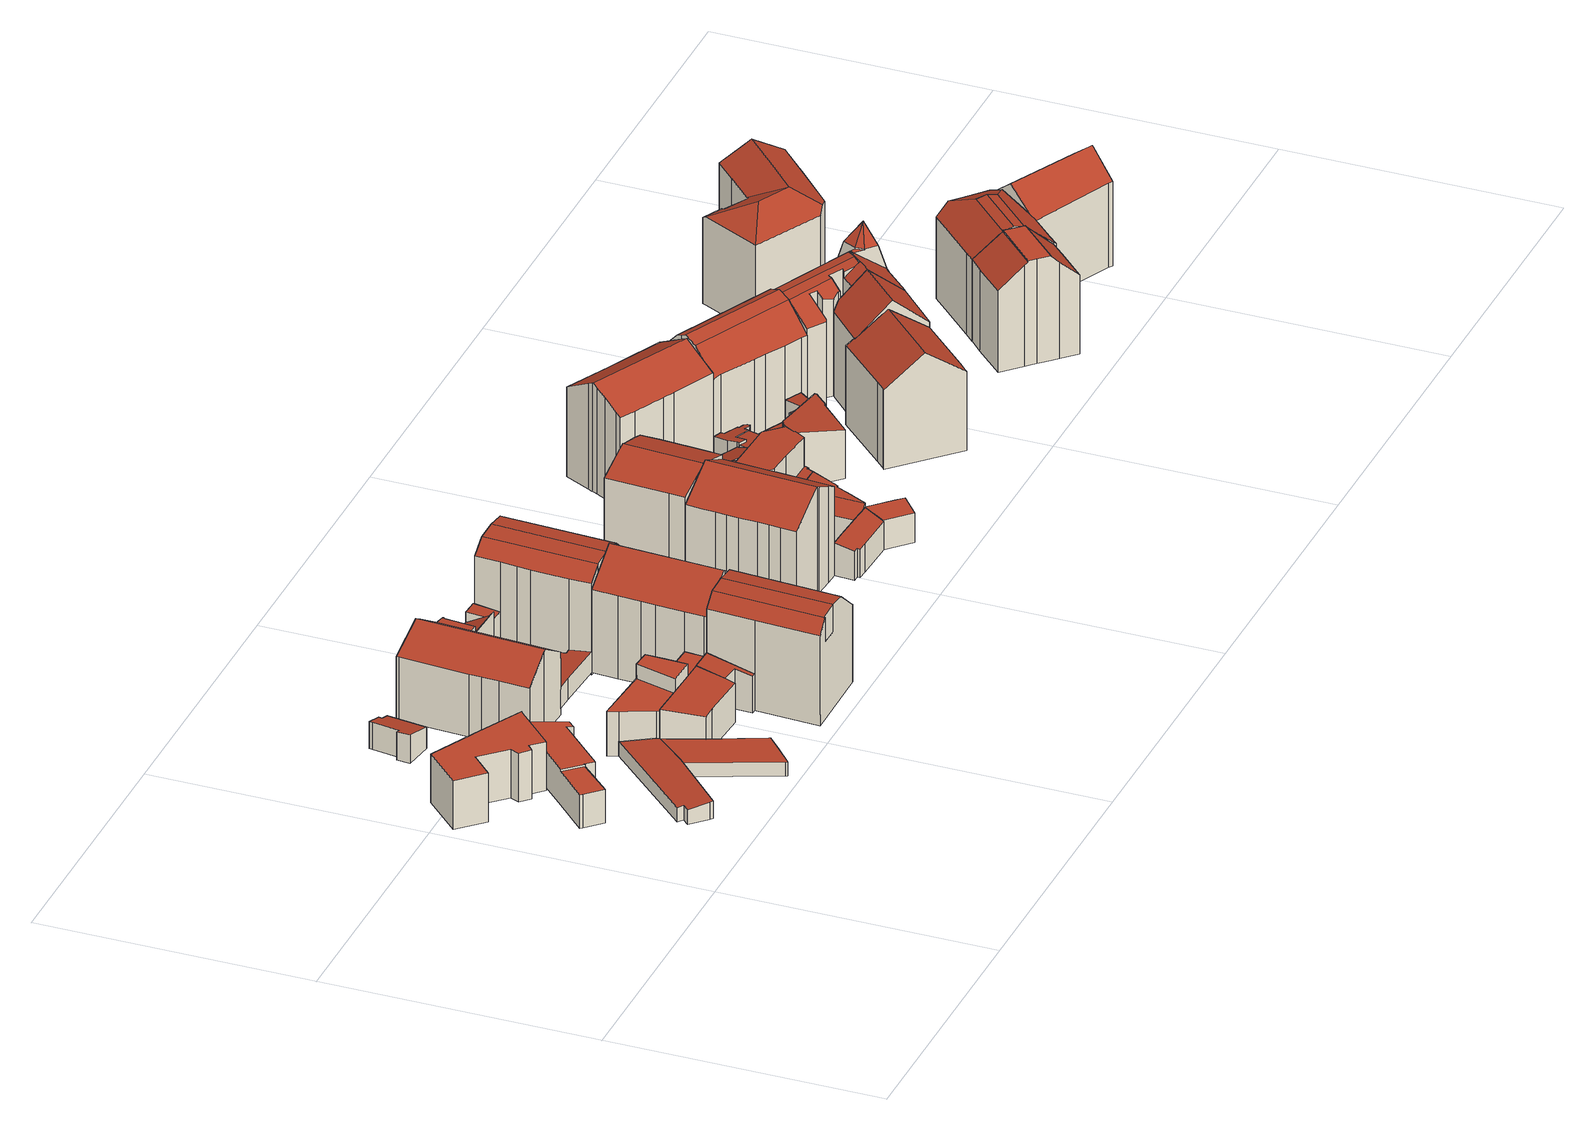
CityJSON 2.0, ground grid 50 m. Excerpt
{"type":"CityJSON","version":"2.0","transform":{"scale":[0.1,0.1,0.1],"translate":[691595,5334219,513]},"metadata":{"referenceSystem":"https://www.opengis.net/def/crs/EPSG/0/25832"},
"CityObjects":{
"building1":{"type":"Building","attributes":{"Gemeindeschluessel":"09162000","HoeheDach":"523.711","HoeheGrund":"514.410","Methode":"2000","NiedrigsteTraufeDesGebaeudes":"523.711","Geometrietyp2DReferenz":"3000","function":"31001_1000","roofType":"1000","measuredHeight":9.3,"storeysAboveGround":3},"geometry":[{"type":"MultiSurface","lod":"2","boundaries":[[[0,1,2,3]],[[4,5,6,7]],[[8,9,10,11]],[[12,13,14,6,5,10,9,15,16,2,1,17]],[[18,12,17,19]],[[19,0,3,20,21,8,11,4,7,22,23,18]],[[3,2,16,20]],[[19,17,1,0]],[[20,16,15,21]],[[11,10,5,4]],[[22,14,13,23]],[[23,13,12,18]],[[21,15,9,8]],[[7,6,14,22]]],"semantics":{"surfaces":[{"type":"WallSurface"},{"type":"RoofSurface"},{"type":"GroundSurface"}],"values":[0,0,0,1,0,2,0,0,0,0,0,0,0,0]}}]},
"building2":{"type":"Building","attributes":{"Gemeindeschluessel":"09162000","HoeheDach":"521.760","HoeheGrund":"514.980","Methode":"2000","NiedrigsteTraufeDesGebaeudes":"521.360","Geometrietyp2DReferenz":"3000","function":"31001_1000","roofType":"1000","measuredHeight":6.78,"storeysAboveGround":2},"geometry":[{"type":"MultiSurface","lod":"2","boundaries":[[[24,25,26,27,28,29]],[[30,31,32,33]],[[34,35,36,37]],[[35,38,39,28,27,26,40,41,42,43,44,32,31,36]],[[45,39,38,46]],[[42,41,40,47,48,49,50,43]],[[51,52,46,38,35,34,53]],[[47,40,26,25]],[[25,24,29,45,46,52,51,54,55,56,30,33,57,50,49,48,47]],[[54,58,59,55]],[[59,37,36,31,30,56,55]],[[58,53,34,37,59]],[[51,53,58,54]],[[29,28,39,45]],[[57,44,43,50]],[[33,32,44,57]]],"semantics":{"surfaces":[{"type":"WallSurface"},{"type":"RoofSurface"},{"type":"GroundSurface"}],"values":[0,0,0,1,0,0,0,0,2,0,0,1,0,0,0,0]}}]},
"building3":{"type":"Building","attributes":{"Gemeindeschluessel":"09162000","HoeheDach":"518.882","HoeheGrund":"515.400","Methode":"1000","NiedrigsteTraufeDesGebaeudes":"518.054","Geometrietyp2DReferenz":"3000","function":"31001_2000","roofType":"9999","measuredHeight":3.48},"geometry":[{"type":"MultiSurface","lod":"2","boundaries":[[[60,61,62,63]],[[64,65,66,67]],[[68,69,70,71]],[[72,73,64,67,60,63,70,69,74]],[[72,74,75,76]],[[62,71,70,63]],[[75,74,69,68]],[[66,61,60,67]],[[73,72,76,77]],[[73,77,65,64]],[[65,77,76,75,68,71,62,61,66]]],"semantics":{"surfaces":[{"type":"WallSurface"},{"type":"GroundSurface"},{"type":"RoofSurface"}],"values":[0,0,0,1,0,0,0,0,0,0,2]}}]},
"building4":{"type":"Building","attributes":{"Gemeindeschluessel":"09162000","HoeheDach":"518.726","HoeheGrund":"515.420","Methode":"2000","NiedrigsteTraufeDesGebaeudes":"518.132","Geometrietyp2DReferenz":"3000","function":"31001_2000","roofType":"1000","measuredHeight":3.31},"geometry":[{"type":"MultiSurface","lod":"2","boundaries":[[[78,79,80,81,82,83]],[[84,83,82,81,85,86,87,88]],[[79,78,89,72,74,90,91,80]],[[78,83,84,89]],[[74,87,86,90]],[[89,84,88,72]],[[72,88,87,74]],[[85,81,80,91,90,86]]],"semantics":{"surfaces":[{"type":"WallSurface"},{"type":"RoofSurface"},{"type":"GroundSurface"}],"values":[0,1,2,0,0,0,0,0]}}]},
"building5":{"type":"Building","attributes":{"Gemeindeschluessel":"09162000","HoeheDach":"518.590","HoeheGrund":"515.420","Methode":"2000","NiedrigsteTraufeDesGebaeudes":"518.590","Geometrietyp2DReferenz":"3000","function":"31001_2000","roofType":"1000","measuredHeight":3.17},"geometry":[{"type":"MultiSurface","lod":"2","boundaries":[[[92,93,94,95]],[[95,94,96,97]],[[98,99,93,92]],[[98,92,95,97]],[[96,94,93,99]],[[97,96,99,98]]],"semantics":{"surfaces":[{"type":"WallSurface"},{"type":"GroundSurface"},{"type":"RoofSurface"}],"values":[0,0,0,1,2,0]}}]},
"building6":{"type":"Building","attributes":{"Gemeindeschluessel":"09162000","HoeheDach":"519.212","HoeheGrund":"513.820","Methode":"1000","NiedrigsteTraufeDesGebaeudes":"517.939","Geometrietyp2DReferenz":"3000","function":"31001_2000","roofType":"2100","measuredHeight":5.39,"storeysAboveGround":1},"geometry":[{"type":"MultiSurface","lod":"2","boundaries":[[[100,101,102,103,104,105,106,107,108]],[[107,109,110,108]],[[104,111,112,105]],[[102,113,114,103]],[[100,115,116,101]],[[106,117,109,107]],[[103,114,111,104]],[[105,112,117,106]],[[110,109,117,112,111,114,113,116,115]],[[108,110,115,100]],[[101,116,113,102]]],"semantics":{"surfaces":[{"type":"GroundSurface"},{"type":"WallSurface"},{"type":"RoofSurface"}],"values":[0,1,1,1,1,1,1,1,2,1,1]}}]},
"building7":{"type":"Building","attributes":{"Gemeindeschluessel":"09162000","HoeheDach":"524.291","HoeheGrund":"515.440","Methode":"1000","NiedrigsteTraufeDesGebaeudes":"522.936","Geometrietyp2DReferenz":"3000","function":"31001_1000","roofType":"2100","measuredHeight":8.85,"storeysAboveGround":2},"geometry":[{"type":"MultiSurface","lod":"2","boundaries":[[[90,118,119,74]],[[118,120,121,122,123,124,119]],[[125,122,121,126]],[[126,121,120,127]],[[128,124,123,129]],[[129,123,122,125]],[[74,128,129,125,126,127,90]],[[74,119,124,128]],[[127,120,118,90]]],"semantics":{"surfaces":[{"type":"WallSurface"},{"type":"RoofSurface"},{"type":"GroundSurface"}],"values":[0,1,0,0,0,0,2,0,0]}}]},
"building8":{"type":"Building","attributes":{"Gemeindeschluessel":"09162000","HoeheDach":"526.670","HoeheGrund":"515.390","Methode":"2000","NiedrigsteTraufeDesGebaeudes":"523.570","Geometrietyp2DReferenz":"3000","function":"31001_1000","roofType":"1000","measuredHeight":11.28,"storeysAboveGround":2},"geometry":[{"type":"MultiSurface","lod":"2","boundaries":[[[130,131,132,133]],[[134,135,136,137,138,139]],[[140,141,138,137]],[[134,139,131,142]],[[132,131,139,138,141]],[[143,144,145,146]],[[74,128,133,132,141,140,147]],[[146,145,148,149]],[[150,151,147,140,137,136]],[[149,148,152,129]],[[70,150,136,135]],[[143,142,131,130,144]],[[69,151,150,70]],[[129,152,133,128]],[[152,148,145,144,130,133]],[[74,147,151,69]],[[74,69,70,135,134,142,143,146,149,129,128]]],"semantics":{"surfaces":[{"type":"WallSurface"},{"type":"RoofSurface"},{"type":"GroundSurface"}],"values":[0,0,0,0,1,0,0,0,1,0,0,0,0,0,1,0,2]}}]},
"building9":{"type":"Building","attributes":{"Gemeindeschluessel":"09162000","HoeheDach":"530.210","HoeheGrund":"514.211","Methode":"2000","NiedrigsteTraufeDesGebaeudes":"525.043","Geometrietyp2DReferenz":"3000","function":"31001_1000","roofType":"3100","measuredHeight":16,"storeysAboveGround":4},"geometry":[{"type":"MultiSurface","lod":"2","boundaries":[[[153,154,155,156]],[[157,158,159,160]],[[161,162,163,164,165]],[[166,164,163,167,159,158,168,169,170]],[[171,172,173,174]],[[175,176,172,171]],[[177,161,165,178,179,180]],[[160,159,167,181]],[[174,173,182,183]],[[156,155,184,185]],[[177,180,186,187]],[[188,189,154,153]],[[187,186,189,188]],[[190,168,158,157]],[[166,191,178,165,164]],[[181,167,163,162]],[[183,182,192,193]],[[179,178,191,194]],[[195,196,176,175]],[[168,190,197,169]],[[190,157,160,181,162,161,177,187,188,153,156,185,195,175,171,174,183,193,198,197]],[[193,192,194,191,166,170,198]],[[198,170,169,197]],[[185,184,196,195]],[[192,182,173,172,176,196,184,155,154,189,186,180,179,194]]],"semantics":{"surfaces":[{"type":"WallSurface"},{"type":"RoofSurface"},{"type":"GroundSurface"}],"values":[0,0,0,1,0,0,0,0,0,0,0,0,0,0,1,0,0,0,0,0,2,0,0,0,1]}}]},
"building10":{"type":"Building","attributes":{"Gemeindeschluessel":"09162000","HoeheDach":"524.390","HoeheGrund":"515.460","Methode":"1000","NiedrigsteTraufeDesGebaeudes":"522.508","Geometrietyp2DReferenz":"3000","function":"31001_2000","roofType":"2100","measuredHeight":8.93,"storeysAboveGround":1},"geometry":[{"type":"MultiSurface","lod":"2","boundaries":[[[199,200,201,202]],[[203,204,205,206]],[[207,208,209,210,122,211]],[[212,199,202,208,207,211,203,206]],[[213,200,199,212,206,205]],[[211,122,204,203]],[[202,201,209,208]],[[210,209,201,200,213,205,204,122]]],"semantics":{"surfaces":[{"type":"WallSurface"},{"type":"GroundSurface"},{"type":"RoofSurface"}],"values":[0,0,0,1,0,0,0,2]}}]},
"building11":{"type":"Building","attributes":{"Gemeindeschluessel":"09162000","HoeheDach":"519.353","HoeheGrund":"515.391","Methode":"2000","NiedrigsteTraufeDesGebaeudes":"518.610","Geometrietyp2DReferenz":"3000","function":"31001_2000","roofType":"1000","measuredHeight":3.96},"geometry":[{"type":"MultiSurface","lod":"2","boundaries":[[[214,215,216,217]],[[218,219,220,221]],[[222,223,215,214]],[[224,225,219,218]],[[221,222,214,217,226,227,224,218]],[[223,220,219,225,228,229,216,215]],[[221,220,223,222]],[[217,216,229,226]],[[226,229,228,227]],[[227,228,225,224]]],"semantics":{"surfaces":[{"type":"WallSurface"},{"type":"GroundSurface"},{"type":"RoofSurface"}],"values":[0,0,0,0,1,2,0,0,0,0]}}]},
"building12":{"type":"Building","attributes":{"Gemeindeschluessel":"09162000","HoeheDach":"535.406","HoeheGrund":"515.540","Methode":"2000","NiedrigsteTraufeDesGebaeudes":"530.200","Geometrietyp2DReferenz":"3000","function":"31001_1000","roofType":"3100","measuredHeight":19.87,"storeysAboveGround":4},"geometry":[{"type":"MultiSurface","lod":"2","boundaries":[[[199,230,231,206]],[[232,233,234,235]],[[236,237,238,234,233,239,240,241]],[[242,243,244,245,246]],[[247,246,248,249]],[[241,240,250,243,242]],[[251,247,249]],[[252,238,237,253]],[[230,199,254,255]],[[235,234,238,252]],[[230,255,248,246,245,231]],[[256,236,241,242,251,249,248,255,254]],[[253,237,236,256]],[[251,242,246,247]],[[199,206,257,258,259,232,235,252,253,256,254]],[[257,206,231,245,244]],[[259,258,250,240,239]],[[259,239,233,232]],[[258,257,244,243,250]]],"semantics":{"surfaces":[{"type":"WallSurface"},{"type":"RoofSurface"},{"type":"GroundSurface"}],"values":[0,0,1,1,0,1,1,0,0,0,1,0,0,0,2,0,0,0,0]}}]},
"building13":{"type":"Building","attributes":{"Gemeindeschluessel":"09162000","HoeheDach":"524.283","HoeheGrund":"514.968","Methode":"2000","NiedrigsteTraufeDesGebaeudes":"521.035","Geometrietyp2DReferenz":"3000","function":"31001_2000","roofType":"2100","measuredHeight":9.31,"storeysAboveGround":2},"geometry":[{"type":"MultiSurface","lod":"2","boundaries":[[[260,261,262,263,264]],[[265,260,264,266]],[[267,268,263,262]],[[261,269,267,262]],[[268,266,264,263]],[[267,269,265,266,268]],[[265,269,261,260]]],"semantics":{"surfaces":[{"type":"WallSurface"},{"type":"RoofSurface"},{"type":"GroundSurface"}],"values":[0,1,0,2,1,0,0]}}]},
"building14":{"type":"Building","attributes":{"Gemeindeschluessel":"09162000","HoeheDach":"536.160","HoeheGrund":"515.355","Methode":"2000","NiedrigsteTraufeDesGebaeudes":"530.592","Geometrietyp2DReferenz":"3000","function":"31001_2000","roofType":"3100","measuredHeight":20.8,"storeysAboveGround":4},"geometry":[{"type":"MultiSurface","lod":"2","boundaries":[[[270,271,272,149]],[[273,274,275,276]],[[277,278,274,273]],[[279,280,276,275]],[[222,281,282,283]],[[149,272,284,146]],[[285,286,287,288]],[[278,277,289,290]],[[278,290,291,292,293,270,149,146,143,285,288,294,222,283,279,275,274]],[[291,295,296,292]],[[270,293,297,298,271]],[[146,284,299,143]],[[279,283,282,300,280]],[[288,287,301,294]],[[143,299,286,285]],[[290,289,295,291]],[[271,298,300,282,281,301,287,286,299,284,272]],[[294,301,281,222]],[[292,296,297,293]],[[273,276,280,300,298,297,296,295,289,277]]],"semantics":{"surfaces":[{"type":"WallSurface"},{"type":"GroundSurface"},{"type":"RoofSurface"}],"values":[0,0,0,0,0,0,0,0,1,0,0,0,0,0,0,0,2,0,0,2]}}]},
"building15":{"type":"Building","attributes":{"Gemeindeschluessel":"09162000","HoeheDach":"523.308","HoeheGrund":"514.928","Methode":"2000","NiedrigsteTraufeDesGebaeudes":"522.860","Geometrietyp2DReferenz":"3000","function":"31001_2000","roofType":"1000","measuredHeight":8.38,"storeysAboveGround":3},"geometry":[{"type":"MultiSurface","lod":"2","boundaries":[[[302,303,304,305]],[[306,307,308,309]],[[310,311,309,308]],[[305,304,312,313]],[[311,312,304,303,306,309]],[[307,306,303,302]],[[311,310,313,312]],[[313,310,308,307,302,305]]],"semantics":{"surfaces":[{"type":"WallSurface"},{"type":"RoofSurface"},{"type":"GroundSurface"}],"values":[0,0,0,0,1,0,0,2]}}]},
"building16":{"type":"Building","attributes":{"Gemeindeschluessel":"09162000","HoeheDach":"535.030","HoeheGrund":"514.934","Methode":"2000","NiedrigsteTraufeDesGebaeudes":"529.918","Geometrietyp2DReferenz":"3000","function":"31001_2000","roofType":"3100","measuredHeight":20.1,"storeysAboveGround":5},"geometry":[{"type":"MultiSurface","lod":"2","boundaries":[[[314,315,316,317]],[[307,318,319,308]],[[320,321,318,307]],[[322,323,321,320]],[[324,325,326,327]],[[326,325,328,329,330,331]],[[308,319,332,333]],[[334,335,333,332,336,330,329]],[[324,317,316,328,325]],[[337,338,339,340,336,332,319,318,321,323]],[[341,337,323,322]],[[342,327,326,331,340,339]],[[343,344,335,334]],[[343,334,329,328,316,315]],[[344,343,315,314]],[[342,339,338,345]],[[331,330,336,340]],[[344,314,317,324,327,342,345,341,322,320,307,308,333,335]],[[337,341,345,338]]],"semantics":{"surfaces":[{"type":"WallSurface"},{"type":"RoofSurface"},{"type":"GroundSurface"}],"values":[0,0,0,0,0,1,0,0,0,1,0,0,0,1,0,0,1,2,0]}}]},
"building17":{"type":"Building","attributes":{"Gemeindeschluessel":"09162000","HoeheDach":"536.204","HoeheGrund":"515.360","Methode":"2000","NiedrigsteTraufeDesGebaeudes":"532.032","Geometrietyp2DReferenz":"3000","function":"31001_1000","roofType":"3100","measuredHeight":20.84,"storeysAboveGround":4},"geometry":[{"type":"MultiSurface","lod":"2","boundaries":[[[346,347,348,349,350,351]],[[352,353,354,355,356,357]],[[358,359,360,361]],[[361,360,354,353]],[[362,363,364,365]],[[360,359,364,363,366,367,347,346,354]],[[357,356,368,369]],[[369,368,370,371]],[[365,364,359,358]],[[372,373,351,350,374,375]],[[348,347,367,376]],[[355,354,346,351,373,372,377,378,379,370,368,356]],[[380,379,378,381]],[[371,370,379,380]],[[381,378,377,382]],[[382,377,372,375]],[[376,367,366,383]],[[376,383,362,365,358,361,353,352,357,369,371,380,381,382,375,374,350,349,348]],[[383,366,363,362]]],"semantics":{"surfaces":[{"type":"WallSurface"},{"type":"RoofSurface"},{"type":"GroundSurface"}],"values":[0,0,0,0,0,1,0,0,0,0,0,1,0,0,0,0,0,2,0]}}]},
"building18":{"type":"Building","attributes":{"Gemeindeschluessel":"09162000","HoeheDach":"535.753","HoeheGrund":"515.260","Methode":"1000","NiedrigsteTraufeDesGebaeudes":"533.366","Geometrietyp2DReferenz":"3000","function":"31001_9998","roofType":"3100","measuredHeight":20.49,"storeysAboveGround":4},"geometry":[{"type":"MultiSurface","lod":"2","boundaries":[[[384,385,386,387]],[[388,389,390,391]],[[392,393,394,395,396,388,391,397,398,399,384,387,400]],[[391,390,401,397]],[[400,402,403,392]],[[396,395,394,404,405,406,389,388]],[[392,403,407,393]],[[394,393,407,404]],[[406,408,409,401,390,389]],[[397,401,409,398]],[[405,404,407,403,402,386,385,408,406]],[[408,385,384,399,398,409]],[[387,386,402,400]]],"semantics":{"surfaces":[{"type":"WallSurface"},{"type":"GroundSurface"},{"type":"RoofSurface"}],"values":[0,0,1,0,0,0,0,0,2,0,2,0,0]}}]},
"building19":{"type":"Building","attributes":{"Gemeindeschluessel":"09162000","HoeheDach":"521.712","HoeheGrund":"515.530","Methode":"1000","NiedrigsteTraufeDesGebaeudes":"520.892","Geometrietyp2DReferenz":"3000","function":"31001_2000","roofType":"2100","measuredHeight":6.18,"storeysAboveGround":1},"geometry":[{"type":"MultiSurface","lod":"2","boundaries":[[[410,411,412,413]],[[414,415,416,417]],[[418,419,420,421]],[[422,423,424,425]],[[426,427,423,422]],[[414,417,428,418,421,410,413,426,422,425]],[[413,412,427,426]],[[421,420,411,410]],[[424,423,427,412,411,420,419,429,416,415]],[[428,429,419,418]],[[425,424,415,414]],[[417,416,429,428]]],"semantics":{"surfaces":[{"type":"WallSurface"},{"type":"GroundSurface"},{"type":"RoofSurface"}],"values":[0,0,0,0,0,1,0,0,2,0,0,0]}}]},
"building20":{"type":"Building","attributes":{"Gemeindeschluessel":"09162000","HoeheDach":"518.990","HoeheGrund":"515.180","Methode":"3100","NiedrigsteTraufeDesGebaeudes":"518.990","Geometrietyp2DReferenz":"3000","function":"31001_2000","roofType":"1000","measuredHeight":3.81},"geometry":[{"type":"MultiSurface","lod":"2","boundaries":[[[430,431,432,433]],[[434,435,431,430]],[[431,435,436,432]],[[434,430,433,437]],[[433,432,436,437]],[[435,434,437,436]]],"semantics":{"surfaces":[{"type":"WallSurface"},{"type":"RoofSurface"},{"type":"GroundSurface"}],"values":[0,1,0,0,2,0]}}]},
"building21":{"type":"Building","attributes":{"Gemeindeschluessel":"09162000","HoeheDach":"521.797","HoeheGrund":"515.380","Methode":"1000","NiedrigsteTraufeDesGebaeudes":"520.974","Geometrietyp2DReferenz":"3000","function":"31001_2000","roofType":"2100","measuredHeight":6.42},"geometry":[{"type":"MultiSurface","lod":"2","boundaries":[[[438,439,440,441,442,411]],[[443,444,439,438,411,445]],[[411,442,446,445]],[[446,442,441,447]],[[444,443,445,446,447,448]],[[447,441,440,448]],[[448,440,439,444]]],"semantics":{"surfaces":[{"type":"RoofSurface"},{"type":"WallSurface"},{"type":"GroundSurface"}],"values":[0,1,1,1,2,1,1]}}]},
"building22":{"type":"Building","attributes":{"Gemeindeschluessel":"09162000","HoeheDach":"517.744","HoeheGrund":"515.190","Methode":"2000","NiedrigsteTraufeDesGebaeudes":"517.744","Geometrietyp2DReferenz":"3000","function":"31001_2000","roofType":"1000","measuredHeight":2.55},"geometry":[{"type":"MultiSurface","lod":"2","boundaries":[[[449,450,451,452]],[[450,453,454,451]],[[455,453,450,449]],[[456,454,453,455]],[[452,456,455,449]],[[452,451,454,456]]],"semantics":{"surfaces":[{"type":"WallSurface"},{"type":"RoofSurface"},{"type":"GroundSurface"}],"values":[0,1,0,0,2,0]}}]},
"building23":{"type":"Building","attributes":{"Gemeindeschluessel":"09162000","HoeheDach":"529.245","HoeheGrund":"515.482","Methode":"2000","NiedrigsteTraufeDesGebaeudes":"522.750","Geometrietyp2DReferenz":"3000","function":"31001_1000","roofType":"1000","measuredHeight":13.76,"storeysAboveGround":6},"geometry":[{"type":"MultiSurface","lod":"2","boundaries":[[[457,458,459,460,461,462,463,464,465,466,467,468]],[[469,459,458,470]],[[471,465,464,472]],[[473,461,460,474]],[[474,475,476,477,478,473]],[[479,477,476,480]],[[457,481,470,458]],[[482,483,462,461,473,478]],[[484,467,466,485]],[[486,463,462,483]],[[482,478,477,479]],[[480,476,475,487]],[[485,466,465,471]],[[488,468,467,484]],[[469,487,475,474,460,459]],[[469,470,481,488,484,485,471,472,486,483,482,479,480,487]],[[468,488,481,457]],[[472,464,463,486]]],"semantics":{"surfaces":[{"type":"RoofSurface"},{"type":"WallSurface"},{"type":"GroundSurface"}],"values":[0,1,1,1,0,1,1,1,1,1,1,1,1,1,1,2,1,1]}}]},
"building24":{"type":"Building","attributes":{"Gemeindeschluessel":"09162000","HoeheDach":"523.046","HoeheGrund":"515.442","Methode":"2000","NiedrigsteTraufeDesGebaeudes":"520.138","Geometrietyp2DReferenz":"3000","function":"31001_2000","roofType":"1000","measuredHeight":7.6},"geometry":[{"type":"MultiSurface","lod":"2","boundaries":[[[489,490,491,492]],[[493,494,495,496,497,498,499,500]],[[501,446,494,493,502]],[[503,498,497,504]],[[505,506,507,508]],[[504,497,496,509]],[[510,511,500,499]],[[503,504,509,512,446,501,513,514,515,489,492,505,508]],[[490,489,515,516]],[[494,446,512,495]],[[501,502,517,513]],[[492,491,506,505]],[[518,514,513,517]],[[493,500,511,518,517,502]],[[490,516,510,499,507,506,491]],[[509,496,495,512]],[[515,514,518,511,510,516]],[[499,498,503,508,507]]],"semantics":{"surfaces":[{"type":"WallSurface"},{"type":"RoofSurface"},{"type":"GroundSurface"}],"values":[0,1,0,0,0,0,0,2,0,0,0,0,0,1,1,0,0,0]}}]},
"building25":{"type":"Building","attributes":{"Gemeindeschluessel":"09162000","HoeheDach":"519.928","HoeheGrund":"515.160","Methode":"1000","NiedrigsteTraufeDesGebaeudes":"519.373","Geometrietyp2DReferenz":"3000","function":"31001_2000","roofType":"1000","measuredHeight":4.77},"geometry":[{"type":"MultiSurface","lod":"2","boundaries":[[[519,520,521,522,523,524,525,526,527,528]],[[519,529,530,520]],[[528,531,529,519]],[[522,532,533,523]],[[531,534,535,536,537,533,532,538,530,529]],[[524,537,536,525]],[[527,534,531,528]],[[520,530,538,521]],[[523,533,537,524]],[[526,535,534,527]],[[525,536,535,526]],[[521,538,532,522]]],"semantics":{"surfaces":[{"type":"GroundSurface"},{"type":"WallSurface"},{"type":"RoofSurface"}],"values":[0,1,1,1,2,1,1,1,1,1,1,1]}}]},
"building26":{"type":"Building","attributes":{"Gemeindeschluessel":"09162000","HoeheDach":"524.482","HoeheGrund":"515.299","Methode":"2000","NiedrigsteTraufeDesGebaeudes":"522.847","Geometrietyp2DReferenz":"3000","function":"31001_9998","roofType":"3100","measuredHeight":9.18,"storeysAboveGround":2},"geometry":[{"type":"MultiSurface","lod":"2","boundaries":[[[539,540,541,542,543,544]],[[539,545,546,540]],[[542,547,548,543]],[[549,550,548,547,551,552]],[[549,552,546,545]],[[543,548,550,544]],[[541,551,547,542]],[[549,545,539,544,550]],[[551,541,540,546,552]]],"semantics":{"surfaces":[{"type":"GroundSurface"},{"type":"WallSurface"},{"type":"RoofSurface"}],"values":[0,1,1,2,2,1,1,1,1]}}]},
"building27":{"type":"Building","attributes":{"Gemeindeschluessel":"09162000","HoeheDach":"524.228","HoeheGrund":"515.280","Methode":"2000","NiedrigsteTraufeDesGebaeudes":"520.142","Geometrietyp2DReferenz":"3000","function":"31001_2000","roofType":"2100","measuredHeight":8.95},"geometry":[{"type":"MultiSurface","lod":"2","boundaries":[[[553,554,555,543]],[[556,557,558,559]],[[540,560,561,562]],[[563,564,565,566]],[[567,568,569,570]],[[542,571,572,541]],[[566,553,543,542,541,540,562,567,570,573,556,559,574,563]],[[570,569,575,573]],[[559,558,576,574]],[[562,561,568,567]],[[554,565,564,576,558,557,575,569,568,561,560,572,571,555]],[[574,576,564,563]],[[566,565,554,553]],[[543,555,571,542]],[[573,575,557,556]],[[541,572,560,540]]],"semantics":{"surfaces":[{"type":"WallSurface"},{"type":"GroundSurface"},{"type":"RoofSurface"}],"values":[0,0,0,0,0,0,1,0,0,0,2,0,0,0,0,0]}}]},
"building28":{"type":"Building","attributes":{"Gemeindeschluessel":"09162000","HoeheDach":"535.962","HoeheGrund":"515.090","Methode":"1000","NiedrigsteTraufeDesGebaeudes":"532.199","Geometrietyp2DReferenz":"3000","function":"31001_1000","roofType":"3100","measuredHeight":20.87,"storeysAboveGround":4},"geometry":[{"type":"MultiSurface","lod":"2","boundaries":[[[577,578,579,580]],[[581,582,583,584,585,586,587,588]],[[589,590,591,592]],[[592,591,593,594]],[[580,579,595,596]],[[597,598,590,589]],[[588,587,599,600,595,579,578,601,602]],[[583,582,603,604]],[[596,595,600,605]],[[604,603,606,607]],[[608,599,587,586]],[[609,601,578,577]],[[605,600,599,608]],[[610,611,606,603,582,581,588,602,593,591,590,598]],[[586,585,584,583,604,607,612,613,597,589,592,594,614,609,577,580,596,605,608]],[[613,610,598,597]],[[607,606,611,612]],[[593,602,601,609,614,594]],[[612,611,610,613]]],"semantics":{"surfaces":[{"type":"WallSurface"},{"type":"RoofSurface"},{"type":"GroundSurface"}],"values":[0,0,0,0,0,0,1,0,0,0,0,0,0,1,2,0,0,0,0]}}]},
"building29":{"type":"Building","attributes":{"Gemeindeschluessel":"09162000","HoeheDach":"525.950","HoeheGrund":"515.043","Methode":"2000","NiedrigsteTraufeDesGebaeudes":"518.260","Geometrietyp2DReferenz":"3000","function":"31001_1000","roofType":"1000","measuredHeight":10.91,"storeysAboveGround":2},"geometry":[{"type":"MultiSurface","lod":"2","boundaries":[[[615,616,617,618]],[[619,620,621,622,623,624,625,626,627,628,629,630,631,632,633,634,635,636,637,638]],[[631,639,640,632]],[[620,641,642,621]],[[637,643,644,638]],[[632,640,645,633]],[[635,646,647,636]],[[628,627,648,649]],[[623,622,650,651]],[[623,651,652,624]],[[642,641,653,617,616,654,645,640,639,655,656]],[[622,621,642,656,657,650]],[[627,626,658,648]],[[619,653,641,620]],[[633,645,654,634]],[[648,658,659,652,651,650,657,660,661,662,649]],[[625,624,652,659]],[[644,643,647,646,615,618]],[[629,662,661,630]],[[657,656,655,660]],[[626,625,659,658]],[[619,638,644,618,617,653]],[[631,630,661,660,655,639]],[[635,634,654,616,615,646]],[[629,628,649,662]],[[636,647,643,637]]],"semantics":{"surfaces":[{"type":"WallSurface"},{"type":"GroundSurface"},{"type":"RoofSurface"}],"values":[0,1,0,0,0,0,0,0,0,0,2,0,0,0,0,2,0,2,0,0,0,0,0,0,0,0]}}]},
"building30":{"type":"Building","attributes":{"Gemeindeschluessel":"09162000","HoeheDach":"521.817","HoeheGrund":"515.427","Methode":"2000","NiedrigsteTraufeDesGebaeudes":"520.082","Geometrietyp2DReferenz":"3000","function":"31001_2000","roofType":"2100","measuredHeight":6.39},"geometry":[{"type":"MultiSurface","lod":"2","boundaries":[[[663,664,665,666]],[[667,668,669,670]],[[671,672,673,674]],[[671,675,676,672]],[[677,670,669,678]],[[679,680,676,675]],[[674,673,681,682]],[[683,684,685,686]],[[676,680,666,665,687,688,678,669,668,689,685,684,690,681,673,672]],[[683,691,690,684]],[[691,682,681,690]],[[692,688,687,693]],[[663,679,675,671,674,682,691,683,686,694,667,670,677,692,693,664]],[[677,678,688,692]],[[667,694,689,668]],[[693,687,665,664]],[[663,666,680,679]],[[686,685,689,694]]],"semantics":{"surfaces":[{"type":"WallSurface"},{"type":"RoofSurface"},{"type":"GroundSurface"}],"values":[0,0,0,0,0,0,0,0,1,0,0,0,2,0,0,0,0,0]}}]},
"building31":{"type":"Building","attributes":{"Gemeindeschluessel":"09162000","HoeheDach":"522.472","HoeheGrund":"515.043","Methode":"2000","NiedrigsteTraufeDesGebaeudes":"520.500","Geometrietyp2DReferenz":"3000","function":"31001_9998","roofType":"9999","measuredHeight":7.43,"storeysAboveGround":2},"geometry":[{"type":"MultiSurface","lod":"2","boundaries":[[[695,696,697,698]],[[635,699,700,701]],[[702,703,704,705]],[[706,707,708,709]],[[710,711,712,713]],[[698,697,714,715]],[[629,716,707,706]],[[634,717,718,633]],[[635,701,717,634]],[[719,720,721,722]],[[710,713,696,695]],[[718,717,701,700,705,704,723,714,697,696,713,712,722,721,724,708,707,716,725,726,727]],[[728,709,708,724]],[[719,722,712,711]],[[635,634,633,632,631,630,629,706,709,728,720,719,711,710,695,698,715,729,703,702,699]],[[715,714,723,729]],[[631,726,725,630]],[[729,723,704,703]],[[632,633,718,727]],[[702,705,700,699]],[[630,725,716,629]],[[728,724,721,720]],[[632,727,726,631]]],"semantics":{"surfaces":[{"type":"WallSurface"},{"type":"RoofSurface"},{"type":"GroundSurface"}],"values":[0,0,0,0,0,0,0,0,0,0,0,1,0,0,2,0,0,0,0,0,0,0,0]}}]},
"building32":{"type":"Building","attributes":{"Gemeindeschluessel":"09162000","HoeheDach":"535.370","HoeheGrund":"515.040","Methode":"2000","NiedrigsteTraufeDesGebaeudes":"530.076","Geometrietyp2DReferenz":"3000","function":"31001_1000","roofType":"3100","measuredHeight":20.33,"storeysAboveGround":4},"geometry":[{"type":"MultiSurface","lod":"2","boundaries":[[[730,731,732,733]],[[734,735,736,737]],[[731,730,738,739]],[[740,741,733,732]],[[742,740,732,731,739,743,734,737,744,745,746]],[[730,733,741,747,748,749,750,738]],[[751,752,753,736,735,749,748]],[[742,747,741,740]],[[737,736,753,744]],[[745,752,751,746]],[[742,746,751,748,747]],[[744,753,752,745]],[[734,743,750,749,735]],[[750,743,739,738]]],"semantics":{"surfaces":[{"type":"WallSurface"},{"type":"GroundSurface"},{"type":"RoofSurface"}],"values":[0,0,0,0,1,2,2,0,0,0,0,0,0,0]}}]},
"building33":{"type":"Building","attributes":{"Gemeindeschluessel":"09162000","HoeheDach":"536.470","HoeheGrund":"515.050","Methode":"2000","NiedrigsteTraufeDesGebaeudes":"530.837","Geometrietyp2DReferenz":"3000","function":"31001_9998","roofType":"2100","measuredHeight":21.42,"storeysAboveGround":4},"geometry":[{"type":"MultiSurface","lod":"2","boundaries":[[[754,755,756,757,758,759,699,702,760,761,762,763,764]],[[765,766,767,768,769,770]],[[754,764,771,772,773,774]],[[763,775,771,764]],[[757,767,766,758]],[[760,776,777,761]],[[756,768,767,757]],[[755,769,768,756]],[[699,778,779,702]],[[780,781,773,772]],[[782,759,758,766,765,781,780]],[[759,782,778,699]],[[781,765,770,774,773]],[[762,783,775,763]],[[755,754,774,770,769]],[[702,779,776,760]],[[782,780,772,771,775,783,777,776,779,778]],[[761,777,783,762]]],"semantics":{"surfaces":[{"type":"GroundSurface"},{"type":"RoofSurface"},{"type":"WallSurface"}],"values":[0,1,2,2,2,2,2,2,2,1,2,2,1,2,2,2,1,2]}}]},
"building34":{"type":"Building","attributes":{"Gemeindeschluessel":"09162000","HoeheDach":"536.761","HoeheGrund":"515.041","Methode":"1000","NiedrigsteTraufeDesGebaeudes":"531.064","Geometrietyp2DReferenz":"3000","function":"31001_9998","roofType":"3100","measuredHeight":21.72,"storeysAboveGround":4},"geometry":[{"type":"MultiSurface","lod":"2","boundaries":[[[784,785,786,787,788]],[[734,743,789,790,791]],[[743,785,784,789]],[[789,784,788,790]],[[792,791,790,788,787]],[[792,787,786,793]],[[734,791,792,793]],[[785,743,734,793,786]]],"semantics":{"surfaces":[{"type":"RoofSurface"},{"type":"GroundSurface"},{"type":"WallSurface"}],"values":[0,1,2,2,2,0,2,2]}}]},
"building35":{"type":"Building","attributes":{"Gemeindeschluessel":"09162000","HoeheDach":"539.220","HoeheGrund":"514.990","Methode":"2000","NiedrigsteTraufeDesGebaeudes":"530.502","Geometrietyp2DReferenz":"3000","function":"31001_9998","roofType":"2100","measuredHeight":24.23,"storeysAboveGround":4},"geometry":[{"type":"MultiSurface","lod":"2","boundaries":[[[794,795,796,797]],[[789,798,799,800]],[[801,802,803,804]],[[800,799,805,806]],[[807,808,809,810]],[[811,812,813,814,815]],[[816,817,818,819]],[[820,821,822,823,824,825,826,827,828,829,830]],[[831,826,825,832]],[[833,834,835,836,837]],[[838,839,840,841]],[[839,824,823,842,843,840]],[[844,845,846,847]],[[838,832,825,824,839]],[[803,848,804]],[[811,815,849,790]],[[850,851,813,812]],[[852,810,809,802,801,830,829]],[[759,853,854,855,856,857,758]],[[804,848,858]],[[859,858,834,833]],[[860,861,862,863]],[[864,865,866]],[[848,835,834]],[[867,865,864,856,855]],[[868,869,853,759]],[[870,823,822,867]],[[848,871,835]],[[820,859,833,864,866]],[[797,796,872,873]],[[814,813,851,874,842,870,867,855,854]],[[871,875,836,835]],[[803,871,848]],[[876,877,845,844]],[[790,849,798,789]],[[791,827,826,831]],[[842,874,843]],[[866,865,821,820]],[[816,819,878,857,856,833,837,846,845,877,872,796,795]],[[842,823,870]],[[807,847,846,837,836,875,808]],[[863,862,869,868]],[[858,848,834]],[[817,816,795,794]],[[879,828,827,791]],[[867,822,821,865]],[[873,872,877,876]],[[806,805,861,860]],[[850,841,840,843,874,851]],[[820,830,801,804,858,859]],[[880,878,819,818]],[[852,879,791,831,832,838,841,850,812,811,790,789,800,806,860,863,868,759,758,880,818,817,794,797,873,876,844,847,807,810]],[[864,833,856]],[[869,862,861,805,799,798,849,815,814,854,853]],[[758,857,878,880]],[[852,829,828,879]],[[803,802,809,808,875,871]]],"semantics":{"surfaces":[{"type":"WallSurface"},{"type":"RoofSurface"},{"type":"GroundSurface"}],"values":[0,0,1,0,0,0,0,1,0,0,0,1,0,0,1,0,0,0,0,1,0,0,0,1,1,0,0,1,1,0,1,1,1,0,0,0,0,0,1,0,0,0,1,0,0,0,0,0,0,0,0,2,1,1,0,0,1]}}]},
"building36":{"type":"Building","attributes":{"Gemeindeschluessel":"09162000","HoeheDach":"535.100","HoeheGrund":"515.080","Methode":"2000","NiedrigsteTraufeDesGebaeudes":"530.168","Geometrietyp2DReferenz":"3000","function":"31001_1000","roofType":"2100","measuredHeight":20.02,"storeysAboveGround":4},"geometry":[{"type":"MultiSurface","lod":"2","boundaries":[[[881,882,883,884,885,886,887,888,889,890,891,892,893,894,895,896,897]],[[898,899,900,892,891,890]],[[881,901,902,882]],[[888,903,904,889]],[[903,905,906,907,900,899,898,904]],[[882,902,908,883]],[[897,909,901,881]],[[887,886,910,911,905,903,888]],[[885,884,883,908,912,913,914,910,886]],[[907,906,915,916,917,918,909,897,896,895,894,893,892,900]],[[918,917,913,912]],[[905,911,915,906]],[[910,914,913,917,916,915,911]],[[908,902,901,909,918,912]],[[889,904,898,890]]],"semantics":{"surfaces":[{"type":"GroundSurface"},{"type":"WallSurface"},{"type":"RoofSurface"}],"values":[0,1,1,1,2,1,1,1,1,1,1,1,2,2,1]}}]},
"building37":{"type":"Building","attributes":{"Gemeindeschluessel":"09162000","HoeheDach":"535.357","HoeheGrund":"515.070","Methode":"2000","NiedrigsteTraufeDesGebaeudes":"530.390","Geometrietyp2DReferenz":"3000","function":"31001_1000","roofType":"2100","measuredHeight":20.29,"storeysAboveGround":4},"geometry":[{"type":"MultiSurface","lod":"2","boundaries":[[[919,920,921,897]],[[922,923,924,925]],[[925,924,920,919]],[[921,920,924,923,926,927,928,929,930]],[[931,929,932,933]],[[934,933,935,936,937,938,900]],[[935,939,940,941,942,943,944,945,946,936]],[[922,947,948,949,942,941,928,927,926,923]],[[932,929,928,941,940,939,935,933]],[[950,931,933,934]],[[894,951,952,897,921,930,950,934,900,892]],[[949,948,947,922,925,919,897,952,951,894,892,953,954,946,945,944,943,942]],[[938,937,936,946,954,953]],[[892,900,938,953]],[[930,929,931,950]]],"semantics":{"surfaces":[{"type":"WallSurface"},{"type":"RoofSurface"},{"type":"GroundSurface"}],"values":[0,0,0,1,0,1,0,0,1,1,0,2,0,0,1]}}]},
"building38":{"type":"Building","attributes":{"Gemeindeschluessel":"09162000","HoeheDach":"532.974","HoeheGrund":"513.032","Methode":"2000","NiedrigsteTraufeDesGebaeudes":"529.435","Geometrietyp2DReferenz":"3000","function":"31001_9998","roofType":"3200","measuredHeight":19.94,"storeysAboveGround":5},"geometry":[{"type":"MultiSurface","lod":"2","boundaries":[[[955,956,957,958,959,960,961,962]],[[963,964,965,966]],[[967,968,969,964,963,970,971,972]],[[973,974,975,976,977,978]],[[957,956,955,979,980,981,972,971,970,963,966,982,983,984,978,977,976,985,986,987,988,958]],[[989,990,991,992,993,975,974]],[[994,973,978,984,983,995]],[[996,997,998,989,999,1000,967]],[[1000,968,967]],[[976,975,993,985]],[[985,993,992,986]],[[998,962,961,960,959,1001,991,990,989]],[[980,979,955,962,998,997]],[[981,980,997,996,967,972]],[[1000,999,989,974,973,994,995,1002,965,964,969,968]],[[991,1001,959,958,988,987,986,992]],[[983,982,966,965,1002,995]]],"semantics":{"surfaces":[{"type":"WallSurface"},{"type":"GroundSurface"},{"type":"RoofSurface"}],"values":[0,0,0,0,1,2,0,2,2,0,0,2,0,0,2,0,0]}}]},
"building39":{"type":"Building","attributes":{"Gemeindeschluessel":"09162000","HoeheDach":"534.523","HoeheGrund":"514.060","Methode":"2000","NiedrigsteTraufeDesGebaeudes":"529.937","Geometrietyp2DReferenz":"3000","function":"31001_1000","roofType":"3100","measuredHeight":20.46,"storeysAboveGround":4},"geometry":[{"type":"MultiSurface","lod":"2","boundaries":[[[1003,1004,1005,1006,1007,1008]],[[1009,1010,1011,1007,1006]],[[1012,1013,1014,1015]],[[1003,1016,1017,1004]],[[1018,1005,1004,1017]],[[1007,1011,1014,1013,1008]],[[1009,1006,1005,1018]],[[1015,1014,1011,1010]],[[1009,1018,1017,1016,1012,1015,1010]],[[1008,1013,1012,1016,1003]]],"semantics":{"surfaces":[{"type":"RoofSurface"},{"type":"WallSurface"},{"type":"GroundSurface"}],"values":[0,1,1,1,1,0,1,1,2,1]}}]}
},
"vertices":[
[69,525,14],[69,525,107],[154,483,107],[154,483,14],[141,376,14],[141,376,107],[124,392,107],[124,392,14],[174,364,14],[174,364,107],[152,386,107],[152,386,14],[48,416,107],[87,454,107],[130,409,107],[243,432,107],[247,436,107],[4,460,107],[48,416,14],[4,460,14],[247,436,14],[243,432,14],[130,409,14],[87,454,14],
[258,361,20],[262,350,20],[262,350,88],[258,361,88],[258,362,88],[258,362,20],[174,364,20],[174,364,88],[243,432,88],[243,432,20],[160,290,84],[160,290,88],[131,321,88],[131,321,84],[161,292,88],[174,278,88],[275,363,88],[271,373,88],[270,375,88],[249,432,88],[247,436,88],[174,278,20],[161,292,20],[275,363,20],[271,373,20],[270,375,20],[249,432,20],[105,233,20],[160,290,20],[105,233,84],[78,262,20],[74,265,20],[131,321,20],[247,436,20],[78,262,84],[74,265,84],
[155,115,24],[155,115,52],[146,123,51],[146,123,24],[172,76,24],[172,76,57],[144,104,52],[144,104,24],[325,231,58],[325,231,24],[303,288,24],[303,288,51],[278,170,24],[177,72,24],[327,225,24],[327,225,58],[278,170,59],[177,72,58],
[346,8,24],[374,36,24],[396,58,24],[396,58,57],[374,36,55],[346,8,51],[345,11,51],[395,60,57],[354,154,57],[327,225,57],[278,170,51],[345,11,24],[354,154,24],[395,60,24],
[261,432,24],[261,432,56],[288,430,56],[288,430,24],[287,411,56],[287,411,24],[260,412,24],[260,412,56],
[180,605,8],[182,629,8],[191,628,8],[198,678,8],[199,684,8],[228,679,8],[227,672,8],[243,670,8],[233,597,8],[243,670,49],[233,597,49],[199,684,60],[228,679,53],[191,628,60],[198,678,60],[180,605,62],[182,629,62],[227,672,53],
[354,154,99],[327,225,113],[380,154,100],[470,149,99],[472,168,103],[475,220,113],[440,221,113],[472,168,24],[470,149,24],[380,154,24],[440,221,24],[475,220,24],
[441,262,106],[441,262,137],[440,221,137],[440,221,106],[442,296,24],[296,306,24],[296,306,109],[409,299,109],[409,299,137],[442,296,137],[389,223,109],[389,223,137],[441,262,24],[521,258,24],[521,258,106],[519,223,106],[519,223,24],[327,225,109],[519,219,106],[519,219,24],[303,288,109],[325,231,109],[475,220,106],
[440,649,12],[440,649,129],[439,649,129],[439,649,12],[285,522,12],[285,522,132],[286,543,132],[286,543,12],[370,662,12],[293,674,12],[293,674,133],[355,664,172],[370,662,163],[343,432,172],[293,669,133],[283,490,133],[280,435,133],[340,433,170],[412,539,12],[412,539,125],[411,515,124],[411,515,12],[415,593,12],[415,593,127],[435,652,12],[418,655,132],[418,655,129],[435,652,129],[293,669,12],[409,486,123],[409,486,12],[438,646,129],[438,646,12],[439,651,129],[439,651,12],[440,651,12],[440,651,129],[283,490,12],[406,431,132],[406,430,120],[406,430,12],[406,431,120],[436,592,12],[436,592,127],[280,435,12],[340,433,12],
[515,133,25],[515,133,95],[506,133,95],[506,133,25],[475,220,25],[475,220,114],[519,219,114],[519,219,25],[505,165,25],[507,165,25],[507,165,102],[505,165,102],[472,168,25],[517,165,25],[517,165,102],
[435,429,24],[435,429,64],[406,430,63],[406,430,24],[519,465,24],[519,465,58],[530,465,58],[530,465,24],[530,425,24],[530,425,63],[520,482,24],[520,482,56],[409,486,24],[437,485,24],[437,485,56],[409,486,56],
[515,133,197],[519,219,197],[666,215,25],[666,215,174],[666,211,174],[666,211,25],[655,17,174],[657,17,173],[668,211,172],[616,216,218],[613,216,220],[602,16,220],[567,16,224],[577,217,224],[566,217,223],[542,218,220],[531,17,220],[531,17,172],[531,16,220],[531,16,172],[592,216,223],[567,16,172],[668,211,25],[657,17,25],[509,16,25],[509,16,197],[655,17,25],[566,217,25],[592,216,25],[616,216,25],
[438,646,80],[438,646,20],[436,592,20],[436,592,113],[436,600,105],[510,638,83],[511,596,105],[511,589,20],[511,589,113],[510,638,20],
[566,217,24],[566,217,215],[519,219,182],[678,419,176],[678,419,24],[626,421,24],[626,421,213],[673,329,176],[673,329,24],[601,422,24],[601,422,231],[530,425,182],[554,424,199],[554,424,24],[519,223,182],[524,311,24],[524,311,182],[525,336,182],[525,336,24],[672,306,177],[672,306,24],[666,215,24],[616,216,24],[592,216,24],[527,377,24],[666,215,177],[616,216,213],[592,216,230],[589,216,232],[521,258,182],[600,422,232],[527,377,182],
[511,589,19],[511,589,99],[510,638,103],[510,638,19],[537,588,99],[537,588,19],[539,634,19],[539,634,103],[539,636,19],[539,636,103],[527,637,103],[527,637,19],
[684,526,19],[684,526,170],[678,419,171],[678,419,19],[537,588,194],[539,634,194],[535,558,19],[535,558,193],[534,534,19],[534,534,193],[626,421,19],[626,421,216],[601,422,219],[601,422,19],[628,421,216],[637,628,216],[602,630,220],[592,423,220],[551,633,204],[551,633,19],[690,625,169],[690,625,19],[566,632,216],[530,465,193],[530,425,194],[554,424,214],[556,424,216],[530,465,19],[554,424,19],[685,550,170],[685,550,19],[530,425,19],
[899,372,232],[967,369,196],[967,369,24],[899,372,24],[821,376,24],[821,376,190],[861,173,24],[887,171,24],[887,171,232],[861,173,218],[809,176,190],[809,176,24],[931,169,24],[931,169,209],[897,171,227],[897,171,24],[962,271,24],[962,271,196],[956,168,195],[956,168,24],[963,295,196],[965,335,196],[811,205,190],[811,205,24],[812,225,190],[812,225,24],[818,322,190],[819,346,190],[819,346,24],[818,322,24],[965,335,24],[816,301,190],[815,280,190],[813,247,190],[813,247,24],[815,280,24],[816,301,24],[963,295,24],
[904,518,23],[904,518,227],[952,517,212],[952,517,23],[821,376,23],[821,376,204],[823,405,204],[823,405,23],[975,483,23],[969,395,23],[967,369,23],[934,370,23],[895,372,23],[829,521,23],[891,519,23],[903,518,23],[975,516,23],[829,521,204],[975,516,204],[975,483,204],[967,369,204],[934,370,215],[895,372,228],[969,395,204],[903,518,228],[891,519,224],
[1061,124,25],[1061,124,80],[1059,122,79],[1059,122,25],[954,131,25],[954,131,80],[956,168,87],[956,168,25],[1057,163,25],[1057,163,87],[1078,162,87],[1078,162,25],[965,126,25],[965,126,79],[965,131,80],[965,131,25],[982,125,25],[982,125,79],[984,167,25],[984,167,87],
[975,516,60],[952,517,60],[952,517,22],[975,516,22],[989,547,60],[954,549,60],[954,549,22],[989,547,22],
[1069,116,80],[1102,85,80],[1128,112,88],[1115,125,88],[1078,162,88],[1069,116,24],[1102,85,24],[1061,124,24],[1078,162,24],[1115,125,24],[1128,112,24],
[1115,125,22],[1115,125,47],[1078,162,47],[1078,162,22],[1143,154,47],[1095,200,47],[1143,154,22],[1095,200,22],
[1140,294,156],[1149,313,158],[1147,314,158],[1154,332,160],[1121,361,162],[1030,365,162],[967,369,162],[965,335,159],[981,335,159],[1012,313,158],[1028,302,157],[1072,299,157],[1147,314,25],[1149,313,25],[981,335,25],[965,335,25],[1121,361,98],[1154,332,98],[1164,354,98],[1166,358,98],[1159,359,98],[1123,361,98],[1159,359,25],[1166,358,25],[1140,294,25],[1123,361,25],[1030,365,25],[1028,302,25],[1012,313,25],[967,369,25],[1164,354,25],[1072,299,25],
[1140,294,24],[1140,294,100],[1142,292,100],[1142,292,24],[1077,162,95],[1078,162,95],[1095,200,97],[1105,223,97],[1107,222,98],[1109,225,98],[1131,274,100],[1082,278,95],[1057,163,24],[1057,163,72],[1109,225,24],[1107,222,24],[1139,285,24],[1139,285,100],[1136,287,100],[1136,287,24],[1105,223,24],[1072,279,95],[1072,279,83],[1095,200,24],[1059,220,24],[1069,219,24],[1072,299,24],[1072,299,95],[1059,220,71],[1069,219,83],
[981,483,22],[988,500,22],[984,502,22],[1023,576,22],[1030,573,22],[1059,559,22],[1039,520,22],[1034,510,22],[1021,482,22],[1019,478,22],[981,483,64],[988,500,64],[1019,478,69],[1023,576,64],[1030,573,65],[1021,482,69],[1034,510,69],[1039,520,69],[1059,559,69],[984,502,64],
[1030,365,23],[1037,470,23],[1120,398,23],[1122,396,23],[1128,390,23],[1123,361,23],[1030,365,108],[1037,470,108],[1122,396,100],[1128,390,98],[1059,364,115],[1123,361,99],[1120,398,101],[1065,446,115],
[1156,362,23],[1156,362,112],[1128,390,106],[1053,515,23],[1053,515,71],[1048,503,77],[1048,503,23],[1037,470,92],[1034,473,92],[1034,473,23],[1191,431,23],[1191,431,78],[1188,427,80],[1188,427,23],[1021,482,23],[1021,482,91],[1034,510,77],[1034,510,23],[1122,396,105],[1120,398,105],[1039,520,23],[1147,453,23],[1039,520,72],[1147,453,77],
[1066,643,21],[1066,643,222],[1090,690,192],[1090,690,21],[1237,525,219],[1233,516,213],[1233,516,21],[1237,525,21],[1245,541,21],[1251,552,21],[1251,552,223],[1245,541,230],[1036,583,21],[1036,583,199],[1047,606,214],[1047,606,21],[1056,623,224],[1056,623,21],[1175,648,192],[1175,648,21],[1030,573,21],[1030,573,193],[1274,600,193],[1197,637,192],[1061,634,228],[1060,631,230],[1216,483,193],[1216,483,21],[1197,637,21],[1138,521,192],[1138,521,21],[1274,600,21],[1061,634,21],[1059,559,192],[1117,531,192],[1117,531,21],[1059,559,21],[1060,631,21],
[1340,351,53],[1340,351,112],[1314,324,112],[1314,324,53],[1312,326,20],[1253,267,20],[1252,266,20],[1182,336,20],[1178,332,20],[1175,335,20],[1176,337,20],[1172,340,20],[1176,343,20],[1164,354,20],[1166,358,20],[1166,359,20],[1208,356,20],[1214,361,20],[1339,354,20],[1338,353,20],[1344,348,20],[1349,343,20],[1346,340,20],[1323,316,20],[1208,356,129],[1214,361,129],[1253,267,113],[1252,266,113],[1346,340,53],[1323,316,53],[1339,354,113],[1344,348,53],[1349,343,53],[1176,343,58],[1164,354,58],[1182,336,58],[1178,332,58],[1175,335,58],[1312,326,113],[1338,353,113],[1207,356,130],[1185,333,130],[1185,333,58],[1172,340,58],[1176,337,58],[1207,356,58],[1166,359,58],[1166,358,58],
[1247,440,24],[1256,435,24],[1256,435,79],[1247,440,79],[1255,456,24],[1255,456,74],[1253,453,75],[1253,453,24],[1203,420,24],[1203,420,88],[1188,427,88],[1188,427,24],[1214,443,24],[1214,443,81],[1263,449,24],[1263,449,75],[1243,432,24],[1243,432,81],[1191,431,87],[1191,431,24],[1217,483,24],[1217,483,71],[1233,477,71],[1233,477,24],[1262,437,78],[1265,443,76],[1229,469,73],[1201,453,80],[1201,453,24],[1265,443,24],[1262,437,24],[1229,469,24],
[1301,379,20],[1301,379,83],[1301,380,83],[1301,380,20],[1392,399,20],[1392,399,75],[1344,348,85],[1360,414,20],[1342,377,20],[1342,377,81],[1360,414,75],[1159,359,20],[1159,359,95],[1156,362,95],[1156,362,20],[1233,411,20],[1243,432,20],[1243,432,80],[1233,411,83],[1309,376,83],[1309,376,20],[1166,358,94],[1338,353,84],[1339,354,84],[1214,443,20],[1203,420,20],[1203,420,84],[1214,443,80],[1316,390,81],[1188,427,84],[1166,359,94],[1208,356,92],[1214,361,91],[1188,427,20],[1316,390,20],
[1409,327,171],[1409,327,20],[1322,238,20],[1322,238,171],[1512,221,20],[1512,221,171],[1510,219,171],[1510,219,20],[1420,316,182],[1420,316,20],[1306,222,20],[1306,222,171],[1302,218,20],[1418,314,20],[1426,133,20],[1410,118,20],[1407,114,20],[1302,218,171],[1354,166,224],[1460,273,224],[1418,314,182],[1407,114,171],[1410,118,171],[1426,133,171],
[1251,552,20],[1274,600,20],[1359,562,20],[1379,552,20],[1463,511,20],[1405,393,20],[1321,434,20],[1300,444,20],[1233,477,20],[1217,483,20],[1232,515,20],[1445,473,226],[1463,511,181],[1379,552,180],[1359,562,179],[1274,600,181],[1255,562,226],[1232,515,217],[1236,523,226],[1246,543,235],[1251,552,230],[1217,483,180],[1321,434,180],[1300,444,180],[1392,399,179],[1360,414,179],[1426,434,226],[1435,454,235],[1405,393,178],[1233,477,182],
[1485,378,182],[1418,314,181],[1466,267,238],[1541,342,238],[1502,377,193],[1485,378,20],[1502,377,20],[1590,295,20],[1590,295,181],[1512,221,182],
[1550,470,20],[1550,470,179],[1551,471,177],[1551,471,20],[1485,378,205],[1471,392,210],[1471,392,20],[1647,350,179],[1673,378,182],[1658,384,227],[1635,360,227],[1477,404,220],[1477,404,20],[1669,415,20],[1669,415,179],[1674,379,179],[1674,379,20],[1505,375,20],[1519,401,20],[1519,401,226],[1515,394,225],[1505,375,209],[1505,491,178],[1505,491,20],[1506,493,20],[1506,493,176],[1601,389,225],[1597,393,230],[1587,383,230],[1573,367,230],[1546,337,230],[1554,328,220],[1563,320,211],[1590,295,182],[1640,345,179],[1641,344,178],[1647,350,178],[1563,320,20],[1554,328,20],[1614,393,225],[1614,393,227],[1626,417,227],[1634,432,182],[1634,432,179],[1527,355,20],[1527,355,218],[1520,361,213],[1520,361,20],[1563,372,225],[1540,382,214],[1624,435,20],[1624,435,180],[1625,436,179],[1625,436,20],[1643,389,262],[1502,377,210],[1546,387,20],[1546,387,226],[1641,344,20],[1405,393,190],[1426,434,225],[1434,452,228],[1443,470,225],[1463,511,177],[1616,376,227],[1616,376,225],[1462,412,20],[1462,412,221],[1445,376,190],[1445,376,20],[1601,399,225],[1597,393,226],[1597,393,225],[1587,383,228],[1441,374,20],[1441,374,188],[1573,367,225],[1655,404,227],[1580,458,178],[1580,458,20],[1540,382,225],[1666,416,185],[1579,456,20],[1579,456,179],[1464,513,175],[1640,345,20],[1464,513,20],
[1804,105,21],[1753,53,21],[1728,78,21],[1717,89,21],[1703,104,21],[1700,107,21],[1689,118,21],[1684,123,21],[1651,156,21],[1702,208,21],[1725,230,21],[1726,231,21],[1755,200,21],[1763,192,21],[1777,177,21],[1790,163,21],[1825,127,21],[1702,208,177],[1725,230,177],[1726,231,177],[1804,105,173],[1753,53,172],[1684,123,213],[1651,156,177],[1689,118,218],[1763,192,218],[1755,200,210],[1728,78,205],[1825,127,173],[1700,107,221],[1689,118,221],[1717,89,220],[1717,89,221],[1703,104,221],[1763,192,221],[1777,177,221],[1790,163,221],[1790,163,220],
[1828,124,21],[1828,124,174],[1825,127,177],[1887,185,21],[1887,185,174],[1844,142,174],[1844,142,21],[1890,193,177],[1898,209,182],[1919,255,196],[1867,242,219],[1790,164,219],[1853,256,224],[1853,256,219],[1840,270,219],[1763,192,219],[1852,323,197],[1829,335,177],[1803,309,177],[1743,248,177],[1878,309,192],[1914,290,185],[1931,281,182],[1931,281,21],[1914,290,21],[1878,309,21],[1852,323,21],[1829,335,21],[1890,193,21],[1898,209,21],[1919,255,21],[1776,178,224],[1776,178,21],[1790,164,21],[1743,248,21],[1803,309,21],
[1821,527,0],[1895,596,0],[1904,605,0],[1950,648,0],[1950,648,167],[1904,605,167],[1895,596,167],[1821,527,168],[1706,696,0],[1706,696,164],[1741,676,166],[1741,676,0],[1651,581,168],[1704,690,168],[1704,691,167],[1704,691,0],[1704,690,0],[1651,581,0],[1780,645,171],[1785,650,168],[1831,694,168],[1831,694,0],[1785,650,0],[1780,645,0],[1799,522,0],[1778,517,0],[1691,561,0],[1739,673,0],[1737,669,0],[1779,645,0],[1869,731,0],[1872,729,0],[1909,690,0],[1949,648,0],[1793,578,200],[1840,623,200],[1909,690,200],[1872,729,170],[1869,731,168],[1779,645,171],[1737,669,170],[1691,561,168],[1778,517,168],[1799,522,175],[1738,605,200],[1732,608,200],[1949,648,167],[1739,673,167],
[1887,185,169],[2037,115,172],[2045,111,172],[2071,155,213],[2072,157,215],[1911,237,215],[2071,155,11],[2077,165,11],[2077,165,208],[1931,281,11],[1931,281,176],[2098,199,176],[2098,199,11],[1887,185,11],[2037,115,11],[2045,111,11]
]}
